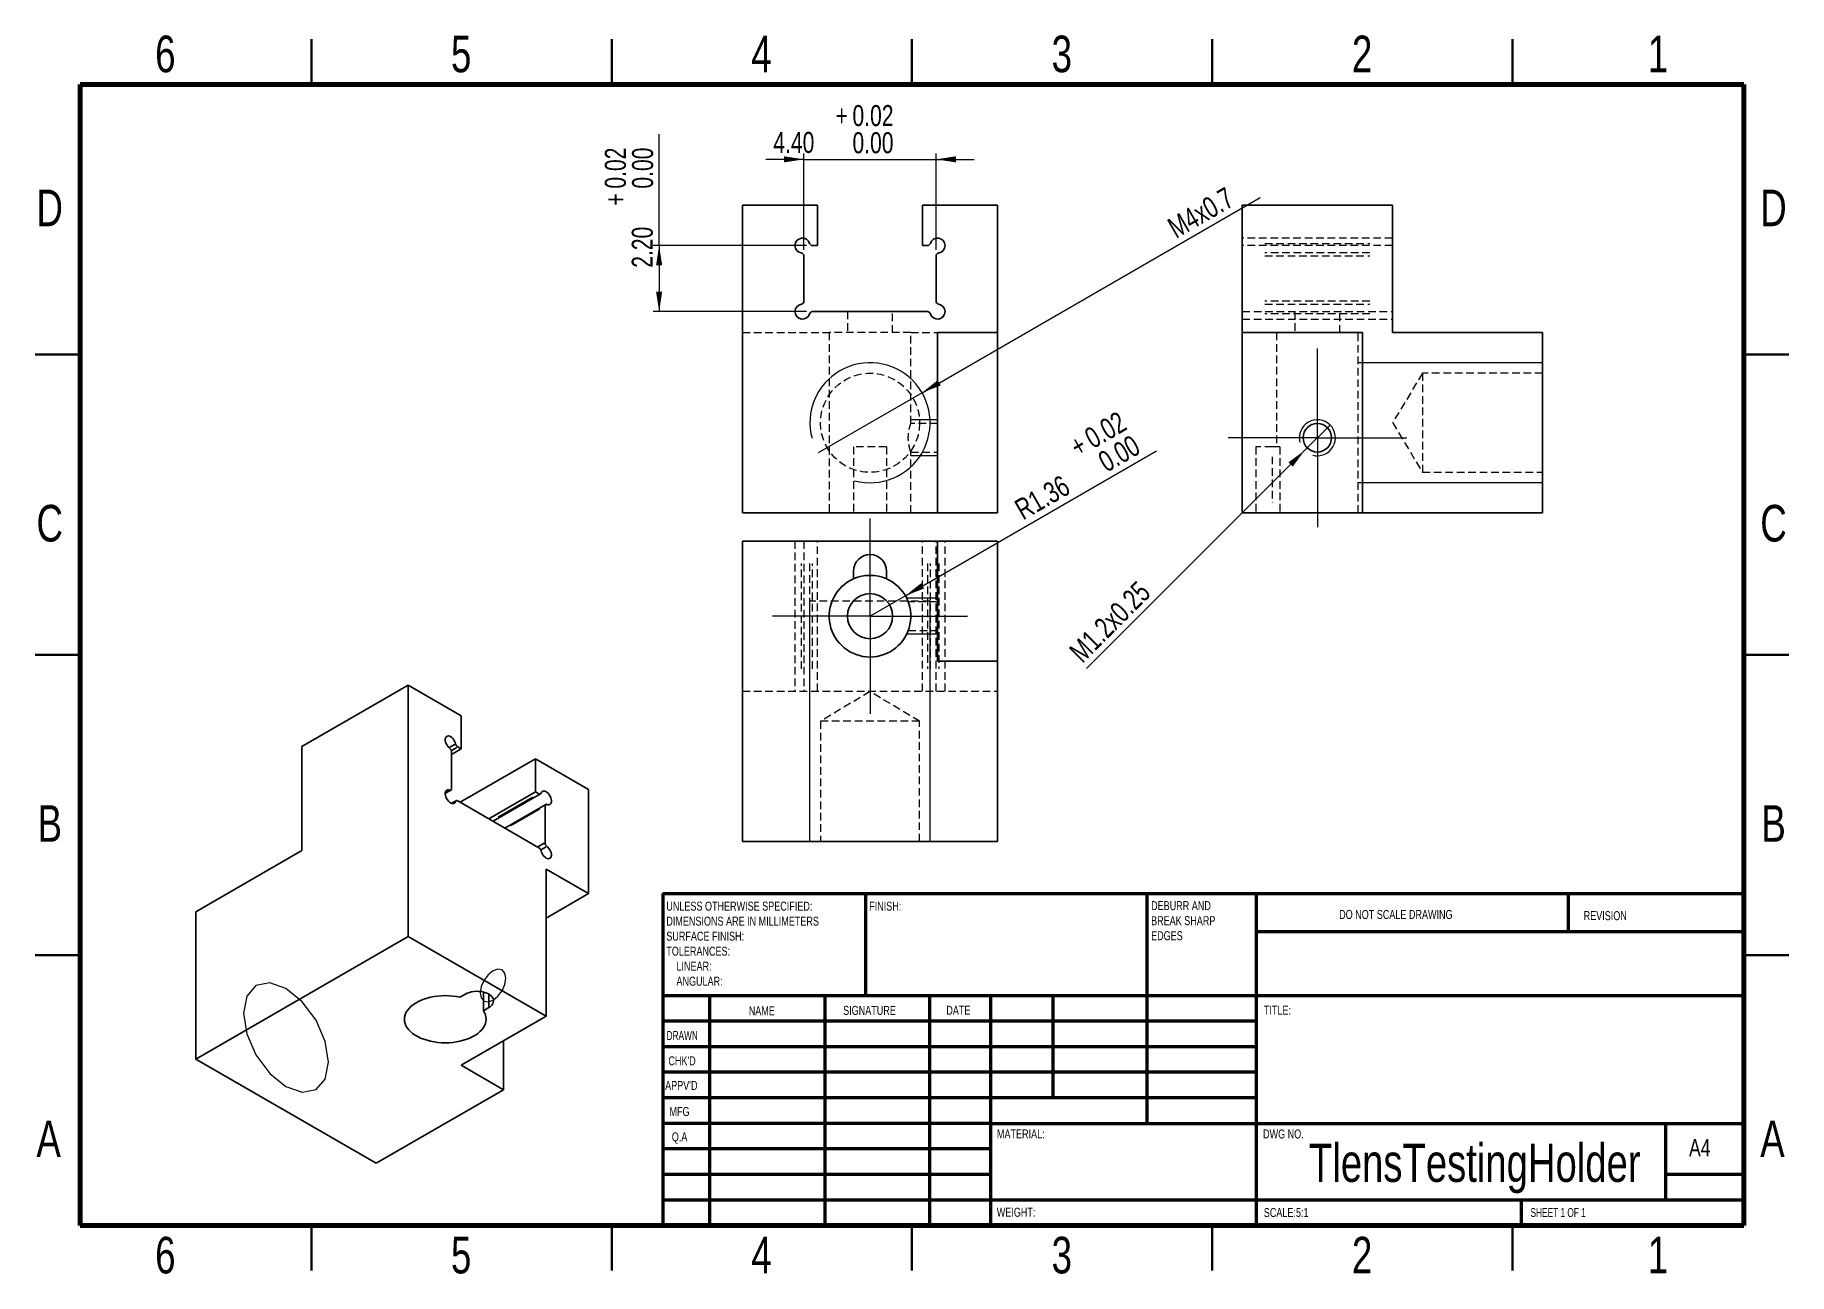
# Model space of a CAD drawing. Header units: millimetres. Extents: x 2 to 294, y 2 to 208.
import ezdxf

# ---------------------------------------------------------------- set-up
doc = ezdxf.new("R2010")
doc.units = ezdxf.units.MM
doc.linetypes.add('HIDDEN', pattern=[1.905, 1.27, -0.635])
doc.styles.add('SLDTEXTSTYLE0', font='TXT', dxfattribs={"width": 0.75})
doc.styles.add('SLDTEXTSTYLE1', font='TXT', dxfattribs={"width": 0.686449})
doc.styles.add('SLDTEXTSTYLE2', font='TXT', dxfattribs={"width": 0.6875})
doc.dimstyles.new('SLDDIMSTYLE0', dxfattribs={"dimtxt": 3.5, "dimasz": 3.302, "dimexe": 0, "dimexo": 0.0625, "dimgap": 0.875, "dimtad": 1, "dimlfac": 0.2, "dimrnd": 1e-09, "dimzin": 4, "dimdsep": 46, "dimtxsty": 'SLDTEXTSTYLE0', "dimsah": 1, "dimcen": 0.09, "dimadec": 0, "dimazin": 1, "dimtol": 1, "dimtp": 0.02, "dimtfac": 1, "dimtofl": 0, "dimtmove": 0, "dimatfit": 3, "dimfxl": 0, "dimfrac": 2, "dimtolj": 1, "dimtzin": 0, "dimarcsym": 0})
doc.dimstyles.new('SLDDIMSTYLE1', dxfattribs={"dimtxt": 3.5, "dimasz": 3.302, "dimexe": 0, "dimexo": 0.0625, "dimgap": 0.875, "dimtad": 1, "dimlfac": 0.2, "dimrnd": 1e-09, "dimzin": 12, "dimdsep": 46, "dimtxsty": 'SLDTEXTSTYLE0', "dimblk1": 'NONE', "dimsah": 1, "dimcen": 0, "dimadec": 0, "dimazin": 3, "dimtfac": 1, "dimtmove": 0, "dimatfit": 3, "dimldrblk": 'NONE', "dimfxl": 0, "dimfrac": 2, "dimtolj": 1, "dimtzin": 12, "dimarcsym": 0})
doc.dimstyles.new('SLDDIMSTYLE2', dxfattribs={"dimtxt": 3.5, "dimasz": 3.302, "dimexe": 0, "dimexo": 0.0625, "dimgap": 0.875, "dimtad": 1, "dimlfac": 0.2, "dimrnd": 1e-09, "dimzin": 4, "dimdsep": 46, "dimtxsty": 'SLDTEXTSTYLE0', "dimsah": 1, "dimcen": 0.09, "dimadec": 0, "dimazin": 1, "dimtol": 1, "dimtp": 0.02, "dimtfac": 1, "dimtmove": 0, "dimatfit": 0, "dimfxl": 0, "dimfrac": 2, "dimtolj": 1, "dimtzin": 0, "dimarcsym": 0})
doc.dimstyles.new('SLDDIMSTYLE3', dxfattribs={"dimtxt": 3.5, "dimasz": 3.302, "dimexe": 0, "dimexo": 0.0625, "dimgap": 0.875, "dimtad": 1, "dimlfac": 0.2, "dimrnd": 1e-09, "dimzin": 12, "dimdsep": 46, "dimtxsty": 'SLDTEXTSTYLE0', "dimsah": 1, "dimcen": 0, "dimadec": 0, "dimazin": 3, "dimtol": 1, "dimtp": 0.02, "dimtfac": 1, "dimtofl": 0, "dimtmove": 0, "dimatfit": 3, "dimfxl": 0, "dimfrac": 2, "dimtolj": 1, "dimtzin": 0, "dimarcsym": 0})

# ---------------------------------------------------------------- blocks, each defined once
blk = doc.blocks.new('SW_NOTE_0')
at = {"color": 0, "linetype": 'Continuous', "lineweight": 0, "char_height": 1.5, "attachment_point": 1, "style": 'SLDTEXTSTYLE0'}
for s, insert in [('UNLESS OTHERWISE SPECIFIED:', (0, 1.93)), ('DIMENSIONS ARE IN MILLIMETERS', (0, -0.57)), ('TOLERANCES:', (0, -5.57)), ('SURFACE FINISH:', (0, -3.07)), ('LINEAR:', (1.69, -8.07)), ('ANGULAR:', (1.69, -10.57))]:
    blk.add_mtext(s, dxfattribs=dict(at, insert=insert))
blk = doc.blocks.new('SW_NOTE_0_1')
at = {"color": 0, "linetype": 'Continuous', "lineweight": 0, "char_height": 1.5, "attachment_point": 1, "style": 'SLDTEXTSTYLE0'}
for s, insert in [('DEBURR AND', (0, 1.93)), ('BREAK SHARP', (0, -0.57)), ('EDGES', (0, -3.07))]:
    blk.add_mtext(s, dxfattribs=dict(at, insert=insert))
blk = doc.blocks.new('_D')
at = {"color": 7, "linetype": 'Continuous', "lineweight": 0}
for p, q in [((106.4, 173.16), (106.4, 191.69)), ((130.94, 173.16), (105.4, 173.16)), ((106.4, 173.16), (106.4, 162.16)), ((130.94, 162.16), (105.4, 162.16))]:
    blk.add_line(p, q, dxfattribs=at)
at = {"color": 7, "linetype": 'Continuous', "lineweight": 18}
for points in [[(106.4, 173.16), (105.89, 169.86), (106.91, 169.86)], [(106.4, 162.16), (106.91, 165.46), (105.89, 165.46)]]:
    blk.add_solid(points, dxfattribs=at)
at = {"color": 7, "linetype": 'Continuous', "lineweight": 18, "char_height": 3.5, "attachment_point": 1, "rotation": 90, "style": 'SLDTEXTSTYLE0'}
for s, insert in [('0.02', (97.36, 182.64)), ('0.00', (101.89, 182.64)), ('+', (97.36, 179.81)), ('2.20', (101.84, 169.46))]:
    blk.add_mtext(s, dxfattribs=dict(at, insert=insert))
blk = doc.blocks.new('_D_1')
at = {"color": 7, "linetype": 'Continuous', "lineweight": 0}
for q in [(206.46, 181.16), (132.85, 138.66)]:
    blk.add_line((150.17, 148.66), q, dxfattribs=at)
at = {"color": 7, "linetype": 'Continuous', "lineweight": 18}
blk.add_solid([(150.17, 148.66), (153.29, 149.87), (152.78, 150.75)], dxfattribs=at)
at = {"color": 7, "linetype": 'Continuous', "lineweight": 18, "insert": (190.71, 177.27), "char_height": 3.5, "attachment_point": 1, "rotation": 30, "style": 'SLDTEXTSTYLE0'}
blk.add_mtext('M4x0.7', dxfattribs=at)
blk = doc.blocks.new('_None')
blk = doc.blocks.new('_D_2')
at = {"color": 7, "linetype": 'Continuous', "lineweight": 0}
for p, q in [((130.51, 187.51), (124.16, 187.51)), ((130.51, 172.43), (130.51, 188.51)), ((130.51, 187.51), (152.51, 187.51)), ((152.51, 172.43), (152.51, 188.51)), ((152.51, 187.51), (158.86, 187.51))]:
    blk.add_line(p, q, dxfattribs=at)
at = {"color": 7, "linetype": 'Continuous', "lineweight": 18}
for points in [[(130.51, 187.51), (127.21, 188.02), (127.21, 187.01)], [(152.51, 187.51), (155.81, 187.01), (155.81, 188.02)]]:
    blk.add_solid(points, dxfattribs=at)
at = {"color": 7, "linetype": 'Continuous', "lineweight": 18, "char_height": 3.5, "attachment_point": 1, "style": 'SLDTEXTSTYLE0'}
for s, insert in [('+', (135.76, 196.55)), ('0.02', (138.59, 196.55)), ('4.40', (125.41, 192.08)), ('0.00', (138.59, 192.03))]:
    blk.add_mtext(s, dxfattribs=dict(at, insert=insert))
blk = doc.blocks.new('_D_3')
at = {"color": 7, "linetype": 'Continuous', "lineweight": 0}
for q in [(218.11, 143.28), (177.58, 102.75)]:
    blk.add_line((213.87, 139.04), q, dxfattribs=at)
at = {"color": 7, "linetype": 'Continuous', "lineweight": 18}
blk.add_solid([(213.87, 139.04), (211.17, 137.06), (211.89, 136.34)], dxfattribs=at)
at = {"color": 7, "linetype": 'Continuous', "lineweight": 18, "insert": (174.39, 105.94), "char_height": 3.5, "attachment_point": 1, "rotation": 45, "style": 'SLDTEXTSTYLE0'}
blk.add_mtext('M1.2x0.25', dxfattribs=at)
blk = doc.blocks.new('SW_CENTERMARKSYMBOL_0')
at = {"color": 0, "linetype": 'Continuous', "lineweight": 18}
for p, q in [((0, 12.5), (0, 14.875)), ((0, 0), (0, 12.5)), ((-12.5, 0), (-14.875, 0)), ((0, 0), (-12.5, 0)), ((0, 0), (0, -12.5)), ((0, 0), (12.5, 0)), ((12.5, 0), (14.875, 0)), ((0, -12.5), (0, -14.875))]:
    blk.add_line(p, q, dxfattribs=at)
blk = doc.blocks.new('_D_4')
at = {"color": 7, "linetype": 'Continuous', "lineweight": 0}
for q in [(189.22, 138.99), (141.51, 111.45)]:
    blk.add_line((147.4, 114.85), q, dxfattribs=at)
at = {"color": 7, "linetype": 'Continuous', "lineweight": 18}
blk.add_solid([(147.4, 114.85), (150.51, 116.06), (150.01, 116.94)], dxfattribs=at)
at = {"color": 7, "linetype": 'Continuous', "lineweight": 18, "char_height": 3.5, "attachment_point": 1, "rotation": 30, "style": 'SLDTEXTSTYLE0'}
for s, insert in [('0.02', (176.87, 142.27)), ('+', (174.42, 140.85)), ('0.00', (179.14, 138.35)), ('R1.36', (165.25, 130.39))]:
    blk.add_mtext(s, dxfattribs=dict(at, insert=insert))
blk = doc.blocks.new('SW_CENTERMARKSYMBOL_1')
at = {"color": 0, "linetype": 'Continuous', "lineweight": 18}
for p, q in [((0, 12.5), (0, 16.25)), ((0, 0), (0, 12.5)), ((-12.5, 0), (-16.25, 0)), ((0, 0), (-12.5, 0)), ((0, 0), (0, -12.5)), ((0, 0), (12.5, 0)), ((12.5, 0), (16.25, 0)), ((0, -12.5), (0, -16.25))]:
    blk.add_line(p, q, dxfattribs=at)

msp = doc.modelspace()

# ---------------------------------------------------------------- linework, layer by layer
at = {"color": 7, "linetype": 'Continuous', "lineweight": 35}
for p, q in [((48.5, 200), (48.5, 207.5)), ((98.5, 200), (98.5, 207.5)), ((148.5, 207.5), (148.5, 200)), ((148.5, 200), (148.5, 207.5)), ((198.5, 200), (198.5, 207.5)), ((248.5, 200), (248.5, 207.5)), ((10, 155), (2.5, 155)), ((287, 155), (294.5, 155)), ((2.5, 105), (10, 105)), ((10, 105), (2.5, 105)), ((294.5, 105), (287, 105)), ((287, 105), (294.5, 105)), ((10, 55), (2.5, 55)), ((287, 55), (294.5, 55)), ((48.5, 10), (48.5, 2.5)), ((98.5, 10), (98.5, 2.5)), ((148.5, 2.5), (148.5, 10)), ((148.5, 10), (148.5, 2.5)), ((198.5, 10), (198.5, 2.5)), ((248.5, 10), (248.5, 2.5))]:
    msp.add_line(p, q, dxfattribs=at)
at = {"color": 7, "linetype": 'Continuous', "lineweight": 70}
for p, q in [((10, 10), (10, 200)), ((10, 200), (287, 200)), ((287, 200), (287, 10)), ((287, 10), (10, 10))]:
    msp.add_line(p, q, dxfattribs=at)
at = {"color": 7, "linetype": 'Continuous', "lineweight": 25}
for p, q in [((120.262, 179.907), (120.262, 128.657)), ((132.762, 179.907), (120.262, 179.907)), ((132.762, 173.157), (132.762, 179.907)), ((150.262, 179.907), (150.262, 173.157)), ((162.762, 179.907), (150.262, 179.907)), ((162.762, 179.907), (162.762, 158.657)), ((203.487, 179.907), (203.487, 158.657)), ((228.487, 179.907), (203.487, 179.907)), ((228.487, 179.907), (228.487, 158.657)), ((131.939, 173.157), (132.762, 173.157)), ((150.262, 173.157), (151.085, 173.157)), ((130.512, 171.425), (130.512, 163.889)), ((152.512, 171.425), (152.512, 163.889)), ((131.939, 162.157), (151.085, 162.157)), ((152.762, 158.657), (152.762, 128.657)), ((162.762, 158.657), (152.762, 158.657)), ((162.762, 128.657), (162.762, 158.657)), ((223.487, 158.657), (203.487, 158.657)), ((203.487, 158.657), (203.487, 128.657)), ((223.487, 128.657), (223.487, 158.657)), ((253.487, 158.657), (228.487, 158.657)), ((253.487, 158.657), (253.487, 128.657)), ((152.762, 128.657), (120.262, 128.657)), ((152.762, 128.657), (162.762, 128.657)), ((223.487, 128.657), (203.487, 128.657)), ((223.487, 128.657), (253.487, 128.657)), ((120.262, 73.947), (120.262, 123.947)), ((152.762, 123.947), (120.262, 123.947)), ((152.762, 103.947), (152.762, 123.947)), ((162.762, 123.947), (152.762, 123.947)), ((162.762, 103.947), (162.762, 123.947)), ((138.762, 118.947), (138.762, 117.666)), ((144.262, 117.666), (144.262, 118.947)), ((152.762, 103.947), (162.762, 103.947)), ((162.762, 103.947), (162.762, 73.947)), ((64.603, 99.965), (46.925, 89.76)), ((64.603, 99.965), (64.603, 58.117)), ((73.442, 94.862), (64.603, 99.965)), ((73.442, 89.35), (73.442, 94.862)), ((46.925, 89.76), (46.925, 72.408)), ((71.851, 88.432), (73.442, 89.35)), ((71.851, 88.855), (71.851, 82.701)), ((72.86, 89.686), (73.442, 89.35)), ((73.263, 80.472), (85.816, 87.719)), ((85.816, 87.719), (85.816, 82.207)), ((94.655, 82.616), (85.816, 87.719)), ((70.79, 81.92), (71.747, 82.472)), ((78.036, 77.716), (85.816, 82.207)), ((78.765, 77.295), (86.648, 81.846)), ((85.816, 82.207), (86.398, 81.871)), ((94.655, 82.616), (94.655, 65.265)), ((72.61, 80.729), (71.846, 80.288)), ((72.86, 80.704), (86.398, 72.889)), ((87.51, 80.103), (80.706, 76.175)), ((87.407, 79.874), (87.407, 73.721)), ((162.762, 73.947), (120.262, 73.947)), ((29.247, 62.203), (46.925, 72.408)), ((94.655, 65.265), (87.584, 69.347)), ((87.584, 69.347), (87.584, 44.85)), ((87.584, 61.182), (94.655, 65.265)), ((29.247, 37.707), (29.247, 62.203)), ((29.247, 37.707), (64.603, 58.117)), ((87.584, 44.85), (64.603, 58.117)), ((74.149, 48.524), (73.243, 48.001)), ((77.132, 48.872), (77.132, 45.756)), ((73.442, 36.686), (87.584, 44.85)), ((77.132, 45.756), (78.038, 46.279)), ((80.513, 32.604), (80.513, 40.768)), ((59.299, 20.358), (29.247, 37.707)), ((73.442, 36.686), (80.513, 32.604)), ((80.513, 32.604), (59.299, 20.358))]:
    msp.add_line(p, q, dxfattribs=at)
at = {"color": 7, "linetype": 'HIDDEN', "lineweight": 18}
for p, q in [((228.487, 174.407), (203.487, 174.407)), ((228.487, 173.157), (203.487, 173.157)), ((207.237, 173.514), (224.737, 173.514)), ((224.737, 171.92), (207.237, 171.92)), ((207.237, 171.425), (224.737, 171.425)), ((224.737, 163.889), (207.237, 163.889)), ((137.762, 162.157), (137.762, 158.657)), ((145.262, 158.657), (145.262, 162.157)), ((203.487, 162.157), (228.487, 162.157)), ((203.487, 160.907), (228.487, 160.907)), ((207.237, 163.394), (224.737, 163.394)), ((224.737, 161.8), (207.237, 161.8)), ((212.237, 162.157), (212.237, 158.657)), ((219.737, 158.657), (219.737, 162.157)), ((120.262, 158.657), (134.712, 158.657)), ((148.312, 158.657), (134.712, 158.657)), ((134.712, 158.657), (134.712, 128.657)), ((148.312, 158.657), (152.762, 158.657)), ((148.312, 143.525), (148.312, 158.657)), ((209.187, 158.657), (209.187, 139.657)), ((222.787, 128.657), (222.787, 158.657)), ((233.487, 151.907), (228.53, 143.657)), ((233.487, 151.907), (233.487, 135.407)), ((253.487, 151.907), (233.487, 151.907)), ((152.762, 143.532), (148.309, 143.532)), ((228.53, 143.657), (233.487, 135.407)), ((147.885, 141.209), (147.884, 141.157)), ((144.262, 139.657), (138.762, 139.657)), ((138.762, 139.657), (138.762, 128.657)), ((144.262, 139.657), (144.262, 128.657)), ((148.309, 138.782), (152.762, 138.782)), ((148.312, 128.657), (148.312, 138.791)), ((208.487, 139.657), (205.737, 139.657)), ((205.737, 139.657), (205.737, 128.657)), ((209.768, 139.657), (208.487, 139.657)), ((208.487, 138.007), (208.487, 130.307)), ((209.768, 139.657), (209.768, 128.657)), ((233.487, 135.407), (253.487, 135.407)), ((129.012, 123.947), (129.012, 98.947)), ((130.512, 123.947), (130.512, 98.947)), ((132.762, 98.947), (132.762, 123.947)), ((150.262, 98.947), (150.262, 123.947)), ((152.512, 98.947), (152.512, 123.947)), ((154.012, 98.947), (154.012, 123.947)), ((130.083, 102.697), (130.083, 120.197)), ((131.46, 120.197), (131.46, 102.697)), ((131.939, 102.697), (131.939, 120.197)), ((151.085, 120.197), (151.085, 102.697)), ((151.564, 102.697), (151.564, 120.197)), ((152.941, 120.197), (152.941, 102.697)), ((151.512, 113.947), (131.512, 113.947)), ((152.762, 113.822), (147.884, 113.822)), ((147.884, 109.072), (152.762, 109.072)), ((120.262, 98.947), (162.762, 98.947)), ((141.512, 98.904), (133.262, 93.947)), ((149.762, 93.947), (141.512, 98.904)), ((149.762, 93.947), (133.262, 93.947)), ((133.262, 93.947), (133.262, 73.947)), ((149.762, 73.947), (149.762, 93.947))]:
    msp.add_line(p, q, dxfattribs=at)
at = {"color": 7, "linetype": 'Continuous', "lineweight": 18}
for p, q in [((253.487, 153.657), (222.787, 153.657)), ((152.762, 144.157), (148.312, 144.157)), ((152.762, 138.157), (148.312, 138.157)), ((253.487, 133.657), (222.787, 133.657)), ((131.512, 73.947), (131.512, 113.947)), ((152.762, 114.447), (147.614, 114.447)), ((151.512, 73.947), (151.512, 113.947)), ((152.762, 108.447), (147.614, 108.447))]:
    msp.add_line(p, q, dxfattribs=at)
at = {"color": 1, "linetype": 'Continuous', "lineweight": 25}
for p, q in [((71.563, 89.621), (72.379, 90.091)), ((72.723, 89.608), (71.942, 89.157)), ((70.896, 82.096), (71.451, 82.416)), ((72.444, 80.564), (72.003, 80.31)), ((79.625, 77.961), (85.391, 81.29)), ((86.559, 79.385), (81.7, 76.58)), ((86.34, 73.105), (87.248, 73.629)), ((87.577, 73.065), (86.819, 72.627)), ((78.038, 48.324), (78.038, 46.479))]:
    msp.add_line(p, q, dxfattribs=at)
at = {"color": 7, "linetype": 'Continuous', "lineweight": 50}
for p, q in [((107, 65.25), (287, 65.25)), ((107, 65.25), (107, 10)), ((140.8, 48.25), (140.8, 65.25)), ((187.6, 65.25), (187.6, 27)), ((205.8, 65.25), (205.8, 10)), ((257.8, 58.875), (257.8, 65.25)), ((287, 58.875), (205.8, 58.875)), ((287, 48.25), (107, 48.25)), ((114.8, 48.25), (114.8, 10)), ((133.991, 48.25), (133.991, 10)), ((151.399, 48.25), (151.399, 10)), ((161.6, 10), (161.6, 48.25)), ((172, 31.25), (172, 48.25)), ((205.8, 44), (107, 44)), ((205.8, 39.75), (107, 39.75)), ((205.8, 35.5), (107, 35.5)), ((205.8, 31.25), (107, 31.25)), ((161.6, 27), (107, 27)), ((161.6, 27), (287, 27)), ((274, 14.25), (274, 27)), ((161.6, 22.75), (107, 22.75)), ((161.6, 18.5), (107, 18.5)), ((287, 18.5), (274, 18.5)), ((107, 14.25), (287, 14.25)), ((250, 10), (250, 14.25))]:
    msp.add_line(p, q, dxfattribs=at)
at = {"color": 7, "linetype": 'Continuous', "lineweight": 25, "flags": 128}
for points in [[(71.547, 89.434), (71.365, 89.593), (71.196, 89.788), (71.049, 90.01), (70.93, 90.248), (70.846, 90.492), (70.799, 90.73), (70.792, 90.952), (70.825, 91.147), (70.897, 91.307), (71.005, 91.424), (71.143, 91.493), (71.305, 91.511), (71.484, 91.477), (71.671, 91.393), (71.859, 91.262), (72.038, 91.09), (72.201, 90.886), (72.34, 90.658), (72.448, 90.417), (72.521, 90.174)], [(72.521, 80.608), (72.448, 80.449), (72.34, 80.333), (72.201, 80.265), (72.038, 80.249), (71.859, 80.284), (71.671, 80.37), (71.484, 80.502), (71.305, 80.675), (71.143, 80.88), (71.005, 81.108), (70.897, 81.35), (70.825, 81.593), (70.792, 81.826), (70.799, 82.04), (70.846, 82.224), (70.93, 82.37), (71.049, 82.472), (71.196, 82.524), (71.365, 82.524), (71.547, 82.472)], [(71.547, 82.472), (71.609, 82.454), (71.667, 82.449), (71.719, 82.459), (71.764, 82.484), (71.801, 82.522), (71.828, 82.572), (71.845, 82.632), (71.851, 82.701)], [(86.398, 81.871), (86.454, 81.844), (86.509, 81.827), (86.561, 81.823), (86.609, 81.83), (86.652, 81.848), (86.688, 81.878), (86.716, 81.918), (86.737, 81.967)], [(86.737, 81.967), (86.81, 82.126), (86.918, 82.242), (87.056, 82.31), (87.219, 82.327), (87.398, 82.291), (87.586, 82.206), (87.774, 82.073), (87.953, 81.901), (88.115, 81.696), (88.253, 81.467), (88.36, 81.226), (88.432, 80.983), (88.465, 80.749), (88.458, 80.535), (88.412, 80.351), (88.327, 80.205), (88.209, 80.104), (88.062, 80.052), (87.893, 80.052), (87.71, 80.103)], [(72.86, 80.704), (72.803, 80.732), (72.748, 80.748), (72.696, 80.753), (72.648, 80.746), (72.606, 80.727), (72.57, 80.697), (72.541, 80.658), (72.521, 80.608)], [(87.71, 80.103), (87.649, 80.122), (87.591, 80.126), (87.538, 80.116), (87.493, 80.092), (87.456, 80.054), (87.429, 80.004), (87.412, 79.943), (87.407, 79.874)], [(87.71, 73.142), (87.893, 72.982), (88.062, 72.787), (88.209, 72.566), (88.327, 72.327), (88.412, 72.084), (88.458, 71.846), (88.465, 71.624), (88.432, 71.428), (88.36, 71.268), (88.253, 71.151), (88.115, 71.082), (87.953, 71.064), (87.774, 71.098), (87.586, 71.182), (87.398, 71.313), (87.219, 71.485), (87.056, 71.69), (86.918, 71.918), (86.81, 72.159), (86.737, 72.402)], [(73.243, 48.001), (72.647, 48.116), (72.036, 48.199), (71.414, 48.249), (70.787, 48.266), (70.159, 48.249), (69.538, 48.198), (68.926, 48.115), (68.331, 48), (67.757, 47.853), (67.208, 47.677), (66.69, 47.472), (66.207, 47.24), (65.763, 46.984), (65.362, 46.705), (65.007, 46.406), (64.702, 46.089), (64.448, 45.757), (64.249, 45.414), (64.105, 45.061), (64.019, 44.702), (63.99, 44.339), (64.019, 43.977), (64.106, 43.618), (64.25, 43.265), (64.449, 42.922), (64.703, 42.59), (65.009, 42.273), (65.363, 41.974), (65.765, 41.695), (66.209, 41.439), (66.692, 41.207), (67.21, 41.003), (67.758, 40.826), (68.333, 40.68), (68.928, 40.564), (69.54, 40.481), (70.162, 40.431), (70.789, 40.415), (71.416, 40.431), (72.038, 40.481), (72.649, 40.564), (73.245, 40.679), (73.819, 40.826), (74.368, 41.002), (74.886, 41.207), (75.369, 41.438), (75.814, 41.695), (76.215, 41.973), (76.57, 42.272), (76.876, 42.589), (77.13, 42.921), (77.33, 43.264), (77.474, 43.617), (77.561, 43.976), (77.59, 44.338), (77.561, 44.7), (77.475, 45.059), (77.331, 45.412), (77.132, 45.756)], [(78.038, 46.279), (78.306, 46.459), (78.524, 46.66), (78.689, 46.877), (78.795, 47.106), (78.841, 47.342), (78.826, 47.579), (78.749, 47.812), (78.614, 48.036), (78.422, 48.246), (78.178, 48.437), (77.887, 48.605), (77.556, 48.746), (77.193, 48.857), (76.805, 48.935), (76.401, 48.979), (75.99, 48.988), (75.582, 48.961), (75.185, 48.9), (74.808, 48.805), (74.46, 48.679), (74.149, 48.524)]]:
    msp.add_lwpolyline(points, dxfattribs=at)
at = {"color": 7, "linetype": 'Continuous', "lineweight": 18, "flags": 128}
for points in [[(78.745, 52.404), (77.933, 51.749), (77.245, 50.821), (76.785, 49.761), (76.624, 48.73), (76.785, 47.886), (77.245, 47.356), (77.933, 47.223), (78.745, 47.505), (79.557, 48.16), (80.245, 49.088), (80.705, 50.149), (80.866, 51.179), (80.705, 52.023), (80.245, 52.553), (79.557, 52.686), (78.745, 52.404)], [(37.202, 45.363), (37.741, 41.927), (39.273, 38.393), (41.567, 35.299), (44.273, 33.115), (46.979, 32.175), (49.273, 32.62), (50.806, 34.384), (51.344, 37.198), (50.806, 40.634), (49.273, 44.168), (46.979, 47.262), (44.273, 49.446), (41.567, 50.387), (39.273, 49.941), (37.741, 48.177), (37.202, 45.363)]]:
    msp.add_lwpolyline(points, dxfattribs=at)
at = {"color": 7, "linetype": 'HIDDEN', "lineweight": 18}
msp.add_circle((141.512, 143.657), 8.25, dxfattribs=at)
at = {"color": 7, "linetype": 'Continuous', "lineweight": 25}
for centre, radius in [((215.987, 141.157), 2.375), ((141.512, 111.447), 3.75)]:
    msp.add_circle(centre, radius, dxfattribs=at)
for centre, radius, start, end in [((130.262, 173.157), 1.25, 16.60155, 261.78679), ((131.939, 173.657), 0.5, 196.60155, 270), ((151.085, 173.657), 0.5, 270, 343.39845), ((152.762, 173.157), 1.25, 278.21321, 163.39845), ((130.012, 171.425), 0.5, 0, 81.78679), ((153.012, 171.425), 0.5, 98.21321, 180), ((130.012, 163.889), 0.5, 278.21321, 0), ((153.012, 163.889), 0.5, 180, 261.78679), ((130.262, 162.157), 1.25, 98.21321, 343.39845), ((131.939, 161.657), 0.5, 90, 163.39845), ((151.085, 161.657), 0.5, 16.60155, 90), ((152.762, 162.157), 1.25, 196.60155, 81.78679), ((141.512, 118.947), 2.75, 0, 180), ((141.512, 111.447), 6.8, 113.85427, 66.14573), ((141.512, 111.447), 6.8, 66.14573, 113.85427), ((71.071, 88.815), 0.781, 2.87891, 52.37353), ((73.285, 90.344), 0.783, 192.55799, 237.07241), ((88.186, 73.76), 0.781, 182.87891, 232.37353), ((85.972, 72.231), 0.783, 12.55799, 57.07241)]:
    msp.add_arc(centre, radius, start, end, dxfattribs=at)
at = {"color": 7, "linetype": 'Continuous', "lineweight": 18}
for centre, radius in [((141.512, 143.657), 10), ((215.987, 141.157), 3)]:
    msp.add_arc(centre, radius, 255, 195, dxfattribs=at)
at = {"color": 7, "linetype": 'HIDDEN', "lineweight": 18}
msp.add_open_spline([(148.309, 138.791), (148.31, 138.789), (148.311, 138.785), (148.29, 138.846), (148.25, 138.965), (148.193, 139.144), (148.126, 139.376), (148.055, 139.662), (147.986, 139.994), (147.929, 140.367), (147.892, 140.758), (147.88, 141.159), (147.892, 141.544), (147.926, 141.916), (147.976, 142.262), (148.04, 142.586), (148.11, 142.878), (148.181, 143.13), (148.243, 143.329), (148.288, 143.464), (148.311, 143.53), (148.31, 143.526), (148.309, 143.525)], degree=3, knots=[0, 0, 0, 0, 0.0276012, 0.0774152, 0.1286401, 0.1791988, 0.2310873, 0.2842122, 0.3388226, 0.3927377, 0.4483733, 0.4996433, 0.5525259, 0.6018984, 0.6526163, 0.7037079, 0.7561352, 0.809894, 0.8652232, 0.9185865, 0.9736647, 1, 1, 1, 1], dxfattribs=at)

# ---------------------------------------------------------------- block references
at = {"color": 7, "linetype": 'Continuous', "lineweight": 0}
for name, p in [('SW_CENTERMARKSYMBOL_0', (215.987, 141.157)), ('SW_CENTERMARKSYMBOL_1', (141.512, 111.447)), ('SW_NOTE_0', (107.594, 61.987)), ('SW_NOTE_0_1', (188.309, 62.069))]:
    msp.add_blockref(name, p, dxfattribs=at)

# ---------------------------------------------------------------- texts
for s, insert, char_height, attachment_point, style in [('6', (24.189, 208.114), 6.096, 2, 'SLDTEXTSTYLE0'), ('5', (73.439, 208.114), 6.096, 2, 'SLDTEXTSTYLE0'), ('4', (123.439, 208.114), 6.096, 2, 'SLDTEXTSTYLE0'), ('3', (173.439, 208.114), 6.096, 2, 'SLDTEXTSTYLE0'), ('2', (223.439, 208.114), 6.096, 2, 'SLDTEXTSTYLE0'), ('1', (272.689, 208.114), 6.096, 2, 'SLDTEXTSTYLE0'), ('D', (4.93, 182.476), 6.096, 2, 'SLDTEXTSTYLE0'), ('D', (291.93, 182.476), 6.096, 2, 'SLDTEXTSTYLE0'), ('C', (4.937, 129.976), 6.096, 2, 'SLDTEXTSTYLE0'), ('C', (291.937, 129.976), 6.096, 2, 'SLDTEXTSTYLE0'), ('B', (4.953, 79.976), 6.096, 2, 'SLDTEXTSTYLE0'), ('B', (291.953, 79.976), 6.096, 2, 'SLDTEXTSTYLE0'), ('FINISH:', (141.371, 63.919), 1.5, 1, 'SLDTEXTSTYLE0'), ('DO NOT SCALE DRAWING', (219.615, 62.533), 1.5, 1, 'SLDTEXTSTYLE0'), ('REVISION', (260.328, 62.335), 1.5, 1, 'SLDTEXTSTYLE0'), ('NAME', (121.322, 46.501), 1.5, 1, 'SLDTEXTSTYLE0'), ('SIGNATURE', (137.034, 46.562), 1.5, 1, 'SLDTEXTSTYLE0'), ('DATE', (154.215, 46.576), 1.5, 1, 'SLDTEXTSTYLE0'), ('TITLE:', (207.09, 46.576), 1.5, 1, 'SLDTEXTSTYLE0'), ('DRAWN', (107.643, 42.385), 1.5, 1, 'SLDTEXTSTYLE1'), ("CHK'D", (107.939, 38.162), 1.5, 1, 'SLDTEXTSTYLE0'), ("APPV'D", (107.402, 34.066), 1.5, 1, 'SLDTEXTSTYLE0'), ('MFG', (108.124, 29.716), 1.5, 1, 'SLDTEXTSTYLE0'), ('A', (4.757, 27.476), 6.096, 2, 'SLDTEXTSTYLE0'), ('A', (291.757, 27.476), 6.096, 2, 'SLDTEXTSTYLE0'), ('Q.A', (108.509, 25.505), 1.5, 1, 'SLDTEXTSTYLE0'), ('MATERIAL:', (162.646, 25.986), 1.5, 1, 'SLDTEXTSTYLE0'), ('DWG NO.', (206.953, 25.986), 1.5, 1, 'SLDTEXTSTYLE0'), ('TlensTestingHolder', (242.197, 23.607), 6.35, 2, 'SLDTEXTSTYLE0'), ('A4', (277.871, 24.406), 2.9104, 1, 'SLDTEXTSTYLE0'), ('WEIGHT:', (162.618, 12.949), 1.4986, 1, 'SLDTEXTSTYLE0'), ('SCALE:5:1', (207.074, 12.9), 1.5, 1, 'SLDTEXTSTYLE0'), ('SHEET 1 OF 1', (251.478, 12.9), 1.5, 1, 'SLDTEXTSTYLE2'), ('6', (24.189, 8.114), 6.096, 2, 'SLDTEXTSTYLE0'), ('5', (73.439, 8.114), 6.096, 2, 'SLDTEXTSTYLE0'), ('4', (123.439, 8.114), 6.096, 2, 'SLDTEXTSTYLE0'), ('3', (173.439, 8.114), 6.096, 2, 'SLDTEXTSTYLE0'), ('2', (223.439, 8.114), 6.096, 2, 'SLDTEXTSTYLE0'), ('1', (272.689, 8.114), 6.096, 2, 'SLDTEXTSTYLE0')]:
    msp.add_mtext(s, dxfattribs=dict(at, insert=insert, char_height=char_height, attachment_point=attachment_point, style=style))

# ---------------------------------------------------------------- dimensions: what is measured, and where the dimension line sits
at = {"color": 7, "linetype": 'Continuous', "lineweight": 18}
dim = msp.add_linear_dim(base=(152.512, 187.515), p1=(130.512, 171.425), p2=(152.512, 171.425), dimstyle='SLDDIMSTYLE2', dxfattribs=at)
dim.commit()
dim.dimension.update_dxf_attribs({"geometry": '_D_2', "text_midpoint": (136.527, 187.515), "dimtype": 160})
dim = msp.add_linear_dim(base=(106.402, 162.157), p1=(131.939, 173.157), p2=(131.939, 162.157), angle=90, dimstyle='SLDDIMSTYLE0', dxfattribs=at)
dim.commit()
dim.dimension.update_dxf_attribs({"geometry": '_D', "text_midpoint": (106.402, 180.575), "dimtype": 160})
for p1, p2, text, picture, middle in [((132.852, 138.657), (150.172, 148.657), 'M4x0.7', '_D_1', (199.764, 177.289)), ((218.108, 143.279), (213.865, 139.036), 'M1.2x0.25', '_D_3', (185.312, 110.482))]:
    dim = msp.add_diameter_dim_2p(p1=p1, p2=p2, text=text, dimstyle='SLDDIMSTYLE1', override={"dimpost": '<>'}, dxfattribs=at)
    dim.commit()
    dim.dimension.update_dxf_attribs({"geometry": picture, "text_midpoint": middle, "dimtype": 163})
dim = msp.add_radius_dim(center=(141.512, 111.447), mpoint=(147.401, 114.847), dimstyle='SLDDIMSTYLE3', dxfattribs=at)
dim.commit()
dim.dimension.update_dxf_attribs({"geometry": '_D_4', "text_midpoint": (178.572, 132.844), "dimtype": 164})

doc.saveas('drawing.dxf')
